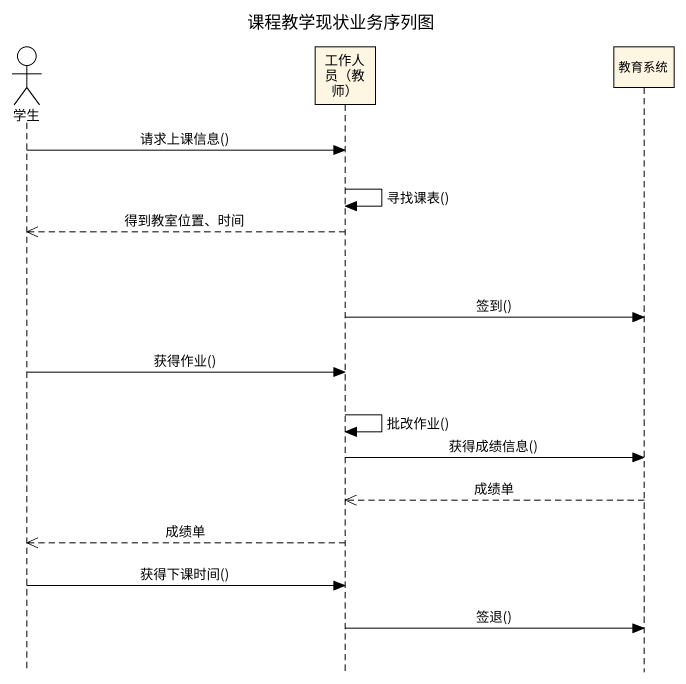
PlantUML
@startuml
title 课程教学现状业务序列图
hide footbox
actor 学生
participant "工作人员（教师）" as 工作人员_教师
participant 教育系统

学生 -> 工作人员_教师 : 请求上课信息()
工作人员_教师 -> 工作人员_教师 : 寻找课表()
工作人员_教师 -->> 学生 : 得到教室位置、时间
工作人员_教师 -> 教育系统 : 签到()
学生 -> 工作人员_教师 : 获得作业()
工作人员_教师 -> 工作人员_教师 : 批改作业()
工作人员_教师 -> 教育系统 : 获得成绩信息()
教育系统 -->> 工作人员_教师 : 成绩单
工作人员_教师 -->> 学生 : 成绩单
学生 -> 工作人员_教师 : 获得下课时间()
工作人员_教师 -> 教育系统 : 签退()
@enduml
